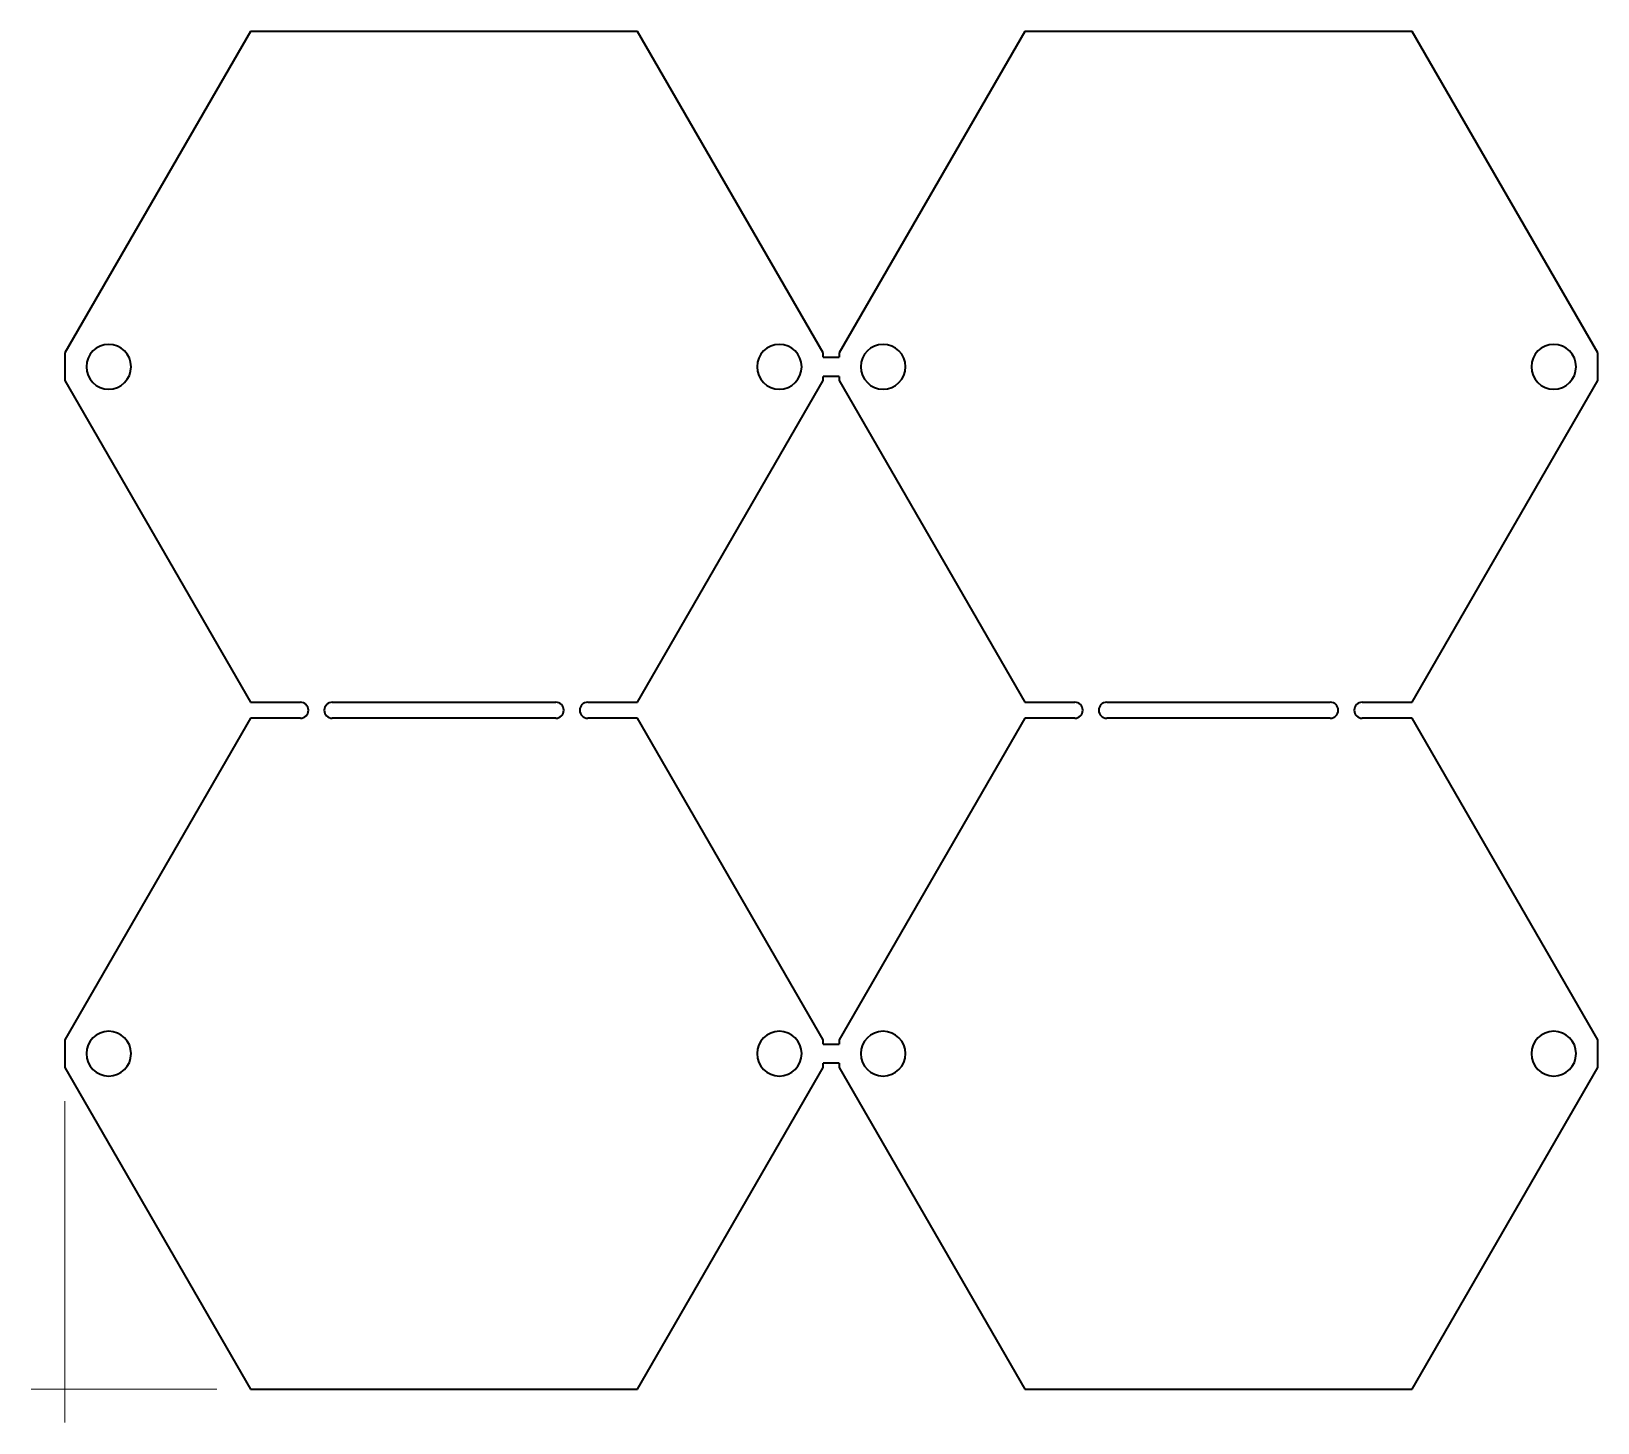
# Model space of a CAD drawing. Header units: millimetres. Extents: x -2.1 to 96, y -2.1 to 85.
import ezdxf

# ---------------------------------------------------------------- set-up
doc = ezdxf.new("R2010")
doc.units = ezdxf.units.MM
doc.header["$LTSCALE"] = 0.75
doc.layers.add('Dimensions', color=7, linetype='Continuous', lineweight=18)
doc.layers.add('表示', color=7, linetype='Continuous', lineweight=35)

# ---------------------------------------------------------------- blocks, each defined once
blk = doc.blocks.new('*U2')
at = {"layer": 'Dimensions', "color": 0, "ltscale": 0.75, "transparency": 16777216}
for p, q in [((0, 18.036207), (0, -2.1)), ((9.525644, 0), (-2.1, 0))]:
    blk.add_line(p, q, dxfattribs=at)

msp = doc.modelspace()

# ---------------------------------------------------------------- linework, layer by layer
at = {"layer": '表示', "extrusion": (-1e-16, -1, 0)}
for p, q in [((11.625644, 85), (0, 64.863793)), ((35.874356, 85), (11.625644, 85)), ((47.5, 64.863793), (35.874356, 85)), ((60.125644, 85), (48.5, 64.863793)), ((84.374356, 85), (60.125644, 85)), ((96, 64.863793), (84.374356, 85)), ((0, 64.863793), (0, 63.136207)), ((47.5, 64.6), (47.5, 64.863793)), ((48.5, 64.863793), (48.5, 64.6)), ((96, 63.136207), (96, 64.863793)), ((47.5, 64.6), (48.5, 64.6)), ((0, 63.136207), (11.625644, 43)), ((35.874356, 43), (47.5, 63.136207)), ((47.5, 63.136207), (47.5, 63.4)), ((48.5, 63.4), (47.5, 63.4)), ((48.5, 63.4), (48.5, 63.136207)), ((48.5, 63.136207), (60.125644, 43)), ((84.374356, 43), (96, 63.136207)), ((11.625644, 43), (14.75, 43)), ((16.75, 43), (30.75, 43)), ((32.75, 43), (35.874356, 43)), ((60.125644, 43), (63.25, 43)), ((65.25, 43), (79.25, 43)), ((81.25, 43), (84.374356, 43)), ((11.625644, 42), (0, 21.863793)), ((14.75, 42), (11.625644, 42)), ((30.75, 42), (16.75, 42)), ((35.874356, 42), (32.75, 42)), ((47.5, 21.863793), (35.874356, 42)), ((60.125644, 42), (48.5, 21.863793)), ((63.25, 42), (60.125644, 42)), ((79.25, 42), (65.25, 42)), ((84.374356, 42), (81.25, 42)), ((96, 21.863793), (84.374356, 42)), ((0, 21.863793), (0, 20.136207)), ((47.5, 21.6), (47.5, 21.863793)), ((47.5, 21.6), (48.5, 21.6)), ((48.5, 21.863793), (48.5, 21.6)), ((96, 20.136207), (96, 21.863793)), ((0, 20.136207), (11.625644, 0)), ((35.874356, 0), (47.5, 20.136207)), ((48.5, 20.4), (47.5, 20.4)), ((47.5, 20.136207), (47.5, 20.4)), ((48.5, 20.4), (48.5, 20.136207)), ((48.5, 20.136207), (60.125644, 0)), ((84.374356, 0), (96, 20.136207)), ((11.625644, 0), (35.874356, 0)), ((60.125644, 0), (84.374356, 0))]:
    msp.add_line(p, q, dxfattribs=at)
at = {"layer": '表示', "extrusion": (0, 0, -1)}
for centre in [(-2.75, 64), (-44.75, 64), (-51.25, 64), (-93.25, 64), (-2.75, 21), (-44.75, 21), (-51.25, 21), (-93.25, 21)]:
    msp.add_circle(centre, 1.4, dxfattribs=at)
at = {"layer": '表示'}
for centre, start, end in [((14.75, 42.5), 270, 90), ((16.75, 42.5), 90, 270), ((30.75, 42.5), 270, 90), ((32.75, 42.5), 90, 269.999996), ((63.25, 42.5), 270, 90), ((65.25, 42.5), 90, 270), ((79.25, 42.5), 270, 90), ((81.25, 42.5), 90, 269.999996)]:
    msp.add_arc(centre, 0.5, start, end, dxfattribs=at)

# ---------------------------------------------------------------- block references
at = {"layer": 'Dimensions', "ltscale": 0.75}
msp.add_blockref('*U2', (0, 0), dxfattribs=at)

doc.saveas('drawing.dxf')
